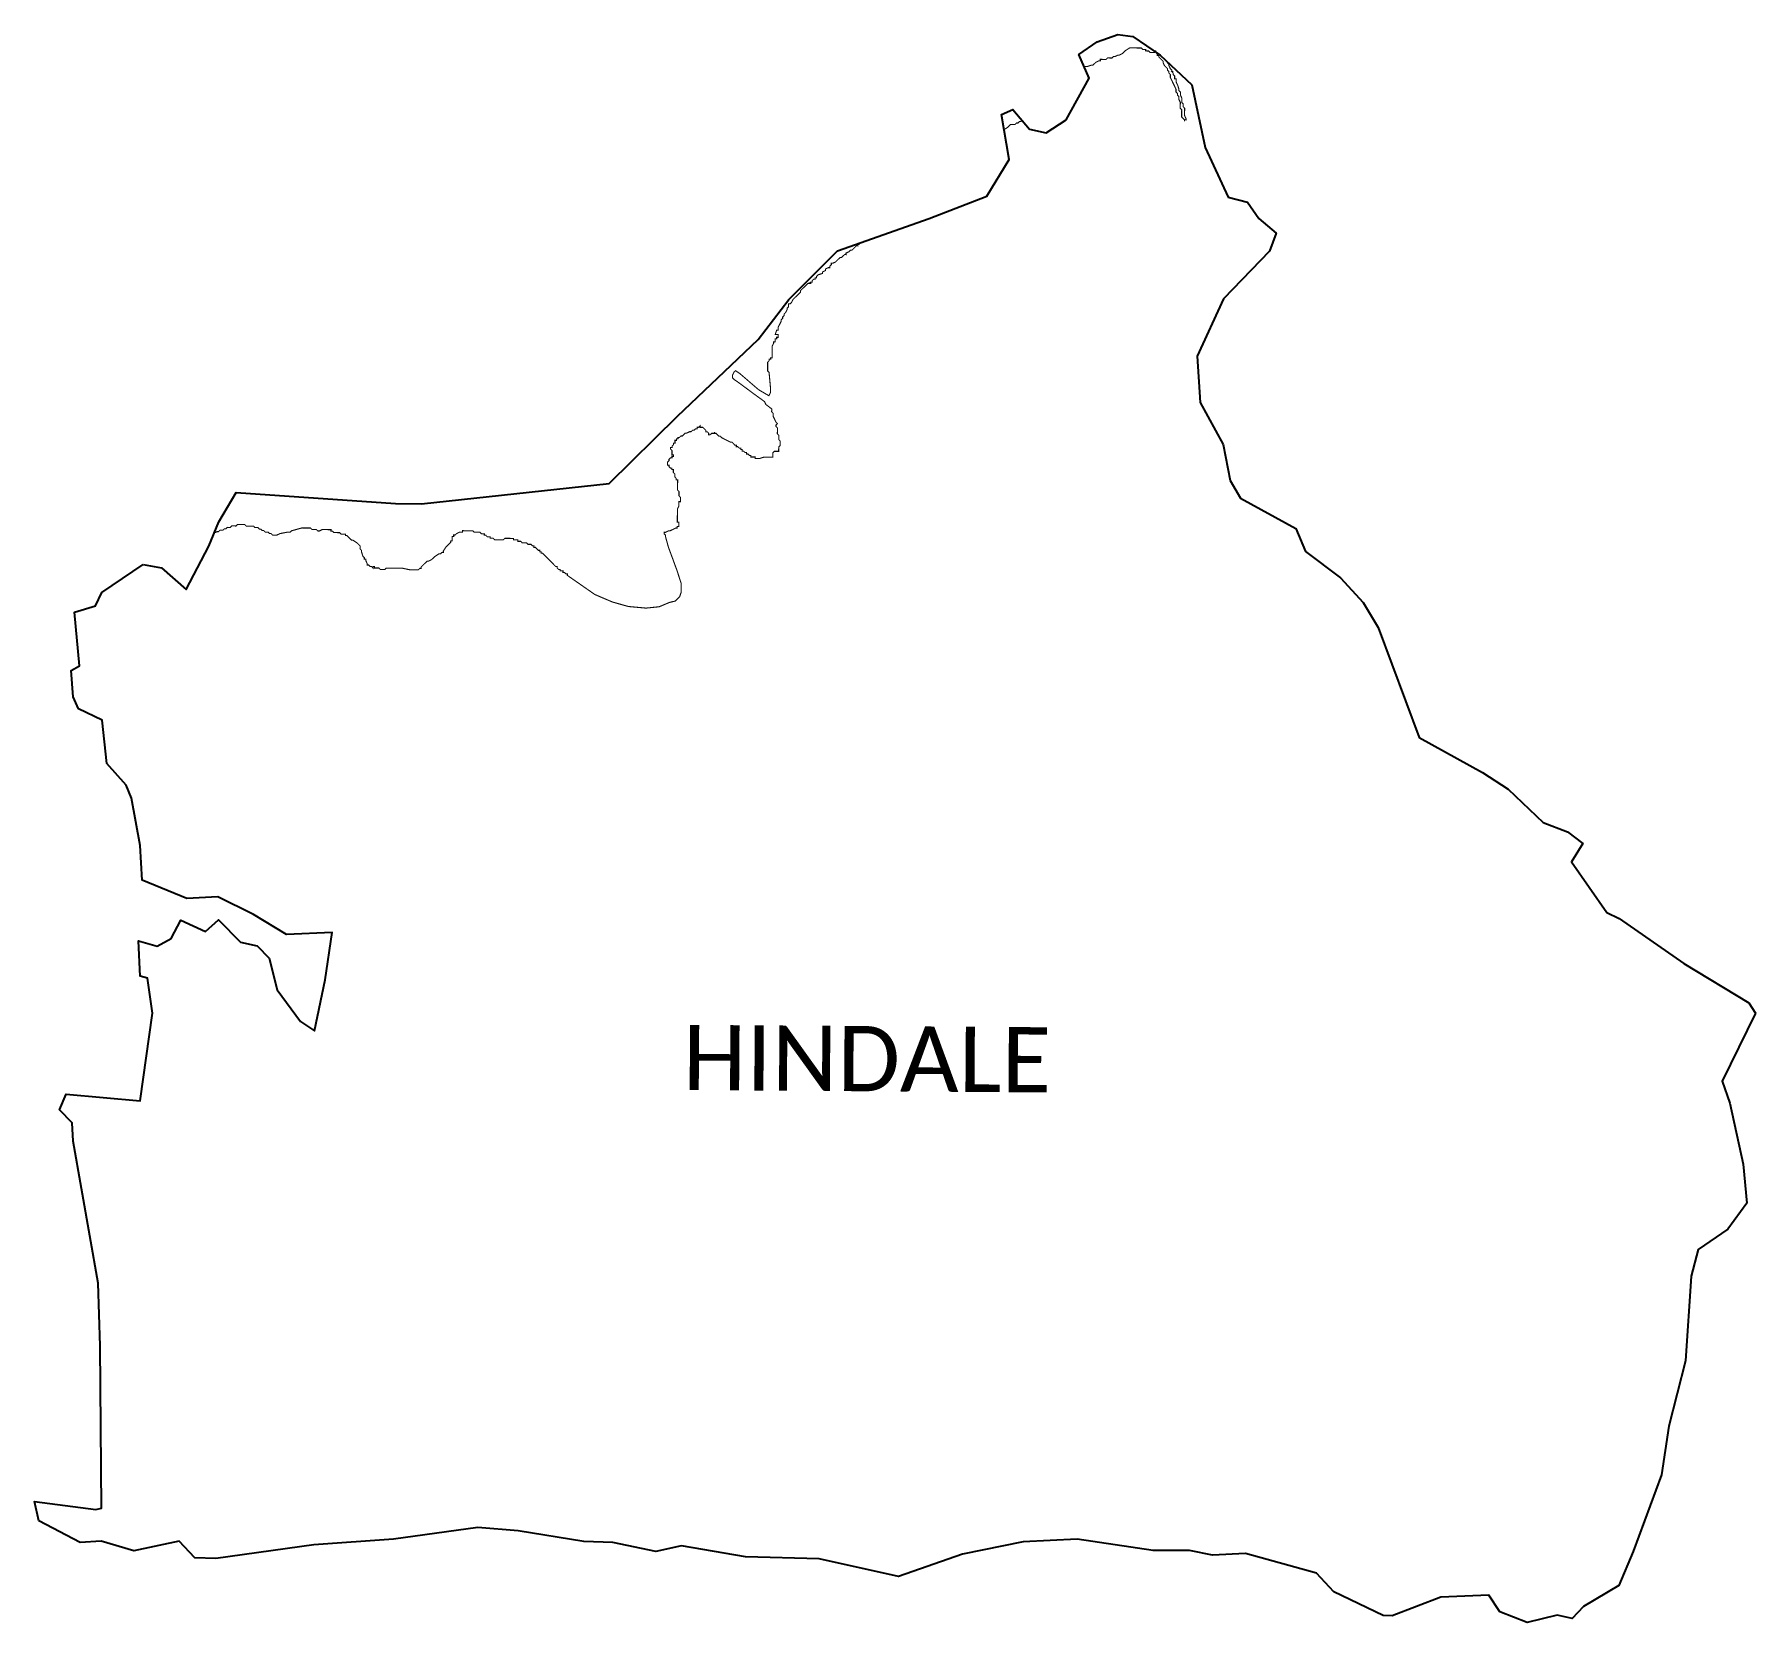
# Model space of a CAD drawing. Header units: metres. Extents: x 331007 to 335767, y 1797829 to 1802221.
import ezdxf

# ---------------------------------------------------------------- set-up
doc = ezdxf.new("R2010")
doc.units = ezdxf.units.M
for name, color, linetype in [('HAZARDS LINE', 1, 'Continuous'), ('village', 3, 'Continuous'), ('VILLAGE NAME', 250, 'Continuous')]:
    doc.layers.add(name, color=color, linetype=linetype)
doc.styles.get("Standard").update_dxf_attribs({"font": 'simplex.shx'})

msp = doc.modelspace()

# ---------------------------------------------------------------- linework, layer by layer
at = {"color": 3, "true_color": 0x00ff00, "flags": 128}
msp.add_lwpolyline([(331307.6, 1800755), (331358.2, 1800746.3)], dxfattribs=at)
at = {"layer": 'HAZARDS LINE', "lineweight": 18, "const_width": 3}
for points in [[(334140.8, 1802145.4), (334140.8, 1802143), (334144.8, 1802138.9), (334144.8, 1802134.8), (334148.7, 1802126.7), (334152.8, 1802122.7), (334152.7, 1802118.6), (334156.8, 1802118.6), (334152.7, 1802118.6), (334156.7, 1802114.5), (334156.7, 1802110.5), (334160.7, 1802106.4), (334160.6, 1802098.3), (334164.7, 1802098.3), (334164.6, 1802090.2), (334168.6, 1802082.1), (334172.5, 1802070), (334172.5, 1802065.9), (334176.5, 1802061.8), (334176.5, 1802053.8), (334180.4, 1802045.6), (334180.3, 1802033.5), (334184.3, 1802029.4), (334184.3, 1802021.4), (334188.3, 1802017.3), (334188.3, 1802013.3), (334188.2, 1802009.2), (334188.2, 1802005.2), (334188.1, 1801997.1), (334192.1, 1801989), (334192.1, 1801984.9), (334188, 1801985), (334188, 1801980.9), (334188, 1801985), (334184, 1801989), (334180, 1801993.1), (334180.1, 1801997.1), (334180.1, 1802009.3), (334180.2, 1802013.3), (334176.2, 1802017.4), (334176.2, 1802021.4), (334176.2, 1802025.5), (334176.3, 1802033.6), (334172.3, 1802041.7), (334172.4, 1802045.7), (334172.4, 1802049.8), (334168.4, 1802053.8), (334168.4, 1802057.9), (334164.4, 1802061.9), (334164.4, 1802066), (334164.5, 1802070), (334160.5, 1802078.1), (334156.5, 1802086.3), (334152.5, 1802094.4), (334148.6, 1802102.5), (334148.6, 1802106.5), (334148.6, 1802110.6), (334144.6, 1802114.6), (334144.6, 1802118.7), (334140.6, 1802122.8), (334140.7, 1802126.8), (334132.6, 1802134.9), (334128.7, 1802143.1), (334128.7, 1802147.1), (334124.7, 1802151.2), (334120.7, 1802155.2), (334116.7, 1802159.3), (334116.7, 1802163.4), (334112.7, 1802163.4), (334112.7, 1802167.4), (334108.7, 1802171.5), (334108.7, 1802175.5), (334104.7, 1802175.6), (334104.6, 1802171.5), (334100.6, 1802171.6), (334096.6, 1802171.6), (334092.5, 1802171.6), (334088.5, 1802175.7), (334084.5, 1802175.7), (334080.4, 1802175.8), (334080.5, 1802179.8), (334076.4, 1802179.8), (334072.4, 1802179.9), (334068.4, 1802183.9), (334064.3, 1802184), (334060.3, 1802184), (334056.3, 1802184), (334052.2, 1802184.1), (334048.2, 1802184.1), (334044.1, 1802184.1), (334040.1, 1802184.2), (334036.1, 1802184.2), (334023.9, 1802176.2), (334019.8, 1802172.2), (334015.7, 1802168.2), (334007.6, 1802164.2), (334003.6, 1802164.2), (333995.5, 1802160.3), (333991.4, 1802160.3), (333987.3, 1802156.3), (333975.2, 1802156.4), (333971.1, 1802152.4), (333967.1, 1802152.4), (333963.1, 1802152.4), (333955, 1802152.5), (333955, 1802148.5), (333950.9, 1802148.5), (333942.8, 1802144.5), (333938.7, 1802140.5), (333934.7, 1802136.5), (333930.6, 1802136.5), (333918.5, 1802132.6), (333910.4, 1802132.6), (333910.1, 1802132.4)], [(333738.7, 1801983.7), (333735.4, 1801980.4), (333731.4, 1801980.5), (333727.3, 1801976.5), (333723.3, 1801976.5), (333719.2, 1801972.5), (333715.1, 1801972.5), (333711.1, 1801972.6), (333707.1, 1801972.6), (333698.9, 1801964.6), (333689, 1801958.1)], [(333288.2, 1801644.3), (333288.2, 1801640.4), (333284.2, 1801640.5), (333284.1, 1801636.4), (333280.1, 1801636.5), (333276, 1801632.4), (333267.9, 1801624.4), (333263.8, 1801624.5), (333259.8, 1801620.4), (333251.7, 1801616.5), (333251.6, 1801612.4), (333247.6, 1801612.5), (333243.5, 1801608.5), (333239.4, 1801604.4), (333235.4, 1801604.5), (333231.3, 1801600.5), (333227.3, 1801596.5), (333223.2, 1801592.4), (333215.1, 1801588.5), (333211, 1801588.5), (333211, 1801584.5), (333206.9, 1801580.4), (333206.9, 1801576.4), (333202.9, 1801576.4), (333194.7, 1801572.5), (333194.7, 1801568.4), (333186.6, 1801564.4), (333186.6, 1801560.4), (333174.4, 1801556.5), (333170.3, 1801552.4), (333170.3, 1801548.4), (333166.3, 1801548.4), (333166.2, 1801544.4), (333162.2, 1801544.4), (333158.1, 1801540.4), (333158.1, 1801536.4), (333154, 1801536.4), (333154, 1801532.4), (333150, 1801532.4), (333150, 1801536.4), (333150, 1801532.4), (333145.9, 1801532.4), (333141.9, 1801528.4), (333133.7, 1801520.4), (333129.6, 1801516.4), (333125.6, 1801512.4), (333125.5, 1801508.3), (333121.5, 1801504.3), (333117.4, 1801500.3), (333113.3, 1801496.3), (333109.2, 1801492.3), (333105.2, 1801488.3), (333101.1, 1801480.2), (333097, 1801476.2), (333093, 1801476.3), (333092.9, 1801472.2), (333092.9, 1801468.2), (333088.8, 1801464.2), (333088.8, 1801460.1), (333084.7, 1801452.1), (333080.6, 1801448.1), (333080.6, 1801444), (333076.5, 1801440), (333076.5, 1801436), (333072.4, 1801432), (333072.4, 1801427.9), (333068.3, 1801419.9), (333064.2, 1801411.8), (333064.1, 1801407.8), (333064.1, 1801403.7), (333060.1, 1801403.8), (333055.9, 1801391.7), (333060, 1801391.7), (333064, 1801391.6), (333064, 1801387.6), (333063.9, 1801383.5), (333059.9, 1801383.6), (333059.9, 1801379.5), (333055.8, 1801379.6), (333055.8, 1801375.5), (333055.8, 1801371.5), (333051.7, 1801371.5), (333051.7, 1801367.5), (333047.6, 1801359.4), (333047.6, 1801355.4), (333047.5, 1801351.3), (333047.5, 1801347.3), (333047.4, 1801339.2), (333047.4, 1801335.2), (333047.4, 1801331.1), (333047.3, 1801327.1), (333043.3, 1801327.1), (333043.3, 1801323.1), (333039.2, 1801323.1), (333039.2, 1801319.1), (333035.1, 1801315.1), (333035.1, 1801311), (333035, 1801302.9), (333035, 1801298.9), (333034.9, 1801290.8), (333038.9, 1801286.7), (333042.6, 1801246.3), (333042.6, 1801238.2), (333042.5, 1801230.1), (333038.4, 1801222.1), (333010.3, 1801238.5), (332958.1, 1801283.3), (332946, 1801291.5), (332941.9, 1801287.5), (332937.8, 1801279.4), (332937.8, 1801271.4), (332941.8, 1801267.3), (332953.8, 1801259.1), (332998, 1801226.4), (333026.2, 1801206), (333030.1, 1801197.9), (333046.2, 1801185.6), (333046.2, 1801181.6), (333046.1, 1801177.6), (333050.2, 1801173.5), (333050.1, 1801165.4), (333054.1, 1801157.3), (333058, 1801149.2), (333062.1, 1801145.1), (333058, 1801141.1), (333058, 1801137), (333062, 1801133), (333061.9, 1801124.9), (333061.8, 1801116.8), (333065.8, 1801112.7), (333065.8, 1801108.7), (333065.8, 1801104.6), (333065.7, 1801100.6), (333069.8, 1801096.5), (333069.7, 1801092.5), (333069.7, 1801088.5), (333069.7, 1801084.4), (333065.6, 1801080.4), (333065.5, 1801072.3), (333065.5, 1801068.3), (333061.5, 1801068.3), (333057.4, 1801068.3), (333053.4, 1801068.4), (333049.3, 1801064.4), (333049.3, 1801060.3), (333049.2, 1801056.3), (333049.2, 1801052.2), (333045.2, 1801052.3), (333041.1, 1801052.3), (333037.1, 1801052.3), (333033, 1801052.4), (333029, 1801052.4), (333025, 1801052.4), (333012.8, 1801048.5), (333004.7, 1801048.5), (333000.7, 1801048.6), (333000.7, 1801052.6), (332996.7, 1801052.7), (332992.6, 1801052.7), (332988.6, 1801052.7), (332988.6, 1801056.8), (332984.6, 1801056.8), (332980.6, 1801060.9), (332976.5, 1801060.9), (332976.6, 1801064.9), (332972.5, 1801065), (332968.5, 1801069), (332964.5, 1801069.1), (332964.5, 1801073.1), (332960.5, 1801073.1), (332960.5, 1801077.2), (332956.5, 1801077.2), (332952.4, 1801081.3), (332948.4, 1801081.3), (332948.4, 1801085.4), (332944.4, 1801085.4), (332940.4, 1801089.5), (332936.4, 1801093.5), (332932.3, 1801093.6), (332916.2, 1801101.8), (332908.2, 1801105.9), (332904.2, 1801110), (332900.1, 1801110), (332896.1, 1801114.1), (332892.1, 1801118.1), (332888.1, 1801118.2), (332888.1, 1801122.2), (332888.1, 1801118.2), (332884, 1801118.2), (332880, 1801118.2), (332875.9, 1801114.2), (332871.9, 1801114.3), (332871.9, 1801118.3), (332867.9, 1801122.4), (332863.9, 1801122.4), (332863.9, 1801126.4), (332859.9, 1801130.5), (332855.9, 1801134.6), (332851.8, 1801134.6), (332847.8, 1801134.7), (332847.8, 1801138.7), (332843.8, 1801134.7), (332839.7, 1801134.7), (332839.7, 1801130.7), (332835.6, 1801130.7), (332831.6, 1801126.7), (332827.5, 1801126.7), (332823.5, 1801122.7), (332819.4, 1801122.8), (332811.3, 1801118.8), (332807.3, 1801118.8), (332803.2, 1801114.8), (332799.1, 1801110.8), (332795.1, 1801110.8), (332791, 1801106.8), (332787, 1801106.8), (332786.9, 1801102.8), (332782.9, 1801102.8), (332782.9, 1801098.8), (332778.8, 1801098.8), (332778.8, 1801094.8), (332778.8, 1801090.7), (332774.7, 1801090.8), (332774.7, 1801086.7), (332770.6, 1801082.7), (332770.6, 1801078.7), (332766.5, 1801078.7), (332766.5, 1801074.7), (332770.5, 1801070.6), (332770.5, 1801066.6), (332770.5, 1801062.5), (332770.4, 1801058.5), (332774.5, 1801058.4), (332774.4, 1801054.4), (332770.4, 1801054.4), (332770.4, 1801050.4), (332766.3, 1801050.4), (332762.2, 1801046.4), (332762.2, 1801042.4), (332758.1, 1801038.4), (332758.1, 1801034.3), (332758.1, 1801030.3), (332762.1, 1801030.3), (332762.1, 1801026.2), (332766.1, 1801022.1), (332770.1, 1801022.1), (332770.1, 1801018.1), (332774.1, 1801018), (332774.1, 1801014), (332774.1, 1801009.9), (332778.1, 1801005.9), (332778.1, 1801001.8), (332778, 1800997.8), (332782, 1800993.7), (332782, 1800989.7), (332786, 1800989.6), (332786, 1800985.6), (332786, 1800981.6), (332785.9, 1800977.5), (332785.9, 1800969.4), (332785.8, 1800961.4), (332789.8, 1800957.3), (332789.8, 1800953.2), (332789.8, 1800949.2), (332789.7, 1800945.2), (332793.7, 1800941.1), (332793.7, 1800937), (332793.7, 1800933), (332793.6, 1800929), (332789.6, 1800929), (332789.6, 1800925), (332789.5, 1800916.9), (332785.4, 1800908.8), (332785.3, 1800900.7), (332785.3, 1800892.7), (332785.2, 1800884.6), (332785.2, 1800880.5), (332785.1, 1800876.5), (332785.1, 1800872.4), (332789.2, 1800872.4), (332789.1, 1800868.4), (332789.1, 1800864.3), (332789.1, 1800860.3), (332785, 1800860.3), (332785, 1800856.3), (332780.9, 1800856.3), (332772.8, 1800852.3), (332764.7, 1800848.4), (332760.7, 1800848.4), (332752.6, 1800844.4), (332748.5, 1800844.4), (332748.5, 1800840.4), (332752.5, 1800836.3), (332752.5, 1800832.3), (332760.3, 1800803.9), (332772.2, 1800771.5), (332784.1, 1800739.1), (332795.9, 1800702.6), (332795.7, 1800678.4), (332791.6, 1800666.3), (332779.4, 1800654.2), (332763.2, 1800650.3), (332734.8, 1800638.4), (332698.4, 1800634.7), (332649.9, 1800639.1), (332605.6, 1800651.6), (332557.2, 1800672.2), (332480.9, 1800725.3), (332480.9, 1800729.3), (332476.9, 1800729.4), (332472.9, 1800733.5), (332468.8, 1800733.5), (332468.9, 1800737.5), (332464.8, 1800737.6), (332460.8, 1800737.6), (332460.8, 1800741.6), (332456.8, 1800741.7), (332452.8, 1800745.7), (332452.8, 1800749.8), (332448.7, 1800749.8), (332444.7, 1800753.9), (332440.7, 1800758), (332436.7, 1800762), (332432.7, 1800766.1), (332428.7, 1800770.2), (332424.7, 1800774.2), (332420.7, 1800778.3), (332416.7, 1800782.4), (332412.7, 1800786.5), (332408.6, 1800786.5), (332408.7, 1800790.5), (332404.6, 1800790.6), (332404.6, 1800794.6), (332400.6, 1800794.6), (332396.6, 1800798.7), (332392.6, 1800802.8), (332388.5, 1800802.8), (332388.6, 1800806.9), (332384.5, 1800806.9), (332380.5, 1800811), (332372.5, 1800811), (332368.4, 1800815.1), (332356.3, 1800815.2), (332352.3, 1800819.3), (332344.2, 1800819.3), (332344.3, 1800823.4), (332332.1, 1800823.5), (332332.2, 1800827.5), (332307.9, 1800827.7), (332303.9, 1800823.7), (332279.6, 1800823.9), (332275.6, 1800828), (332267.5, 1800828), (332267.6, 1800832.1), (332259.5, 1800832.1), (332255.5, 1800836.2), (332251.4, 1800836.2), (332251.5, 1800840.3), (332243.4, 1800840.3), (332239.4, 1800844.4), (332223.2, 1800844.5), (332219.2, 1800848.6), (332190.9, 1800848.8), (332190.9, 1800844.8), (332182.8, 1800844.9), (332174.7, 1800840.9), (332170.6, 1800836.9), (332166.6, 1800836.9), (332166.5, 1800832.9), (332162.5, 1800832.9), (332162.4, 1800820.8), (332158.4, 1800820.8), (332158.3, 1800816.8), (332146.1, 1800804.7), (332137.9, 1800792.7), (332137.9, 1800788.6), (332133.9, 1800788.7), (332129.8, 1800784.7), (332125.7, 1800784.7), (332113.6, 1800776.7), (332105.4, 1800768.7), (332097.3, 1800764.7), (332093.3, 1800764.7), (332089.2, 1800760.7), (332085.1, 1800756.7), (332081, 1800752.7), (332077, 1800748.7), (332076.9, 1800744.7), (332072.9, 1800744.7), (332068.8, 1800740.7), (332044.6, 1800740.9), (332024.4, 1800745.1), (331980, 1800745.4), (331975.9, 1800741.4), (331963.8, 1800741.5), (331959.8, 1800745.6), (331947.6, 1800745.7), (331947.7, 1800749.7), (331943.6, 1800749.7), (331943.6, 1800745.7), (331939.6, 1800749.8), (331935.5, 1800749.8), (331931.5, 1800753.9), (331927.5, 1800753.9), (331927.5, 1800758), (331923.5, 1800766.1), (331923.6, 1800770.1), (331919.5, 1800770.1), (331919.6, 1800774.2), (331915.6, 1800778.3), (331911.6, 1800790.4), (331911.6, 1800794.5), (331907.6, 1800798.5), (331907.7, 1800806.6), (331903.7, 1800810.7), (331899.7, 1800814.8), (331887.6, 1800822.9), (331883.6, 1800823), (331879.6, 1800827), (331875.6, 1800831.1), (331871.6, 1800835.2), (331867.5, 1800835.2), (331867.5, 1800839.3), (331855.4, 1800839.4), (331851.4, 1800843.4), (331835.3, 1800843.6), (331831.2, 1800847.6), (331827.2, 1800847.7), (331827.2, 1800851.7), (331803, 1800851.9), (331794.9, 1800847.9), (331790.8, 1800848), (331786.8, 1800852), (331774.7, 1800852.1), (331770.7, 1800856.2), (331746.5, 1800856.4), (331718.1, 1800848.5), (331714, 1800844.5), (331705.9, 1800844.6), (331685.7, 1800840.7), (331677.6, 1800836.7), (331665.5, 1800836.8), (331661.5, 1800840.9), (331657.4, 1800840.9), (331653.4, 1800845), (331645.3, 1800845.1), (331641.3, 1800849.1), (331637.3, 1800849.2), (331633.3, 1800853.2), (331629.2, 1800853.3), (331625.2, 1800857.3), (331617.1, 1800857.4), (331613.1, 1800861.5), (331592.9, 1800861.6), (331588.9, 1800865.7), (331568.7, 1800865.9), (331564.6, 1800861.9), (331552.5, 1800862), (331548.5, 1800857.9), (331540.4, 1800858), (331536.3, 1800854), (331532.3, 1800854), (331528.2, 1800850), (331520.1, 1800850.1), (331516, 1800846.1), (331512, 1800846.1), (331504.3, 1800842.4)]]:
    msp.add_lwpolyline(points, dxfattribs=at)
at = {"layer": 'village', "color": 3, "true_color": 0x00ff00}
for points in [[(331358.2, 1800746.3, 0), (331426.7, 1800686.4, 0), (331489.4, 1800805.9, 0), (331517.2, 1800873.6, 0), (331565.2, 1800954.3, 0), (332005.7, 1800924.3, 0), (332077.5, 1800922.7, 0), (332596.2, 1800979.1, 0), (332785.3, 1801165.6, 0), (333008.9, 1801377.5, 0), (333093.3, 1801488.1, 0), (333228.6, 1801623.3, 0), (333481.9, 1801712.6, 0), (333640.8, 1801773.7, 0), (333702.7, 1801875.7, 0), (333682, 1802000.2, 0), (333713, 1802014.1, 0), (333759.2, 1801959.6, 0), (333805.4, 1801949, 0), (333860.7, 1801985.2, 0), (333924.3, 1802100.5, 0), (333895.2, 1802165.6, 0), (333946, 1802200.8, 0), (334003.4, 1802221.5, 0), (334044.6, 1802215.7, 0), (334120.5, 1802164.5, 0), (334208.5, 1802081.6, 0), (334245.3, 1801908.3, 0), (334309.1, 1801771.5, 0), (334362.4, 1801757.1, 0), (334393.4, 1801712, 0), (334441.3, 1801671.4, 0), (334423, 1801621.7, 0), (334295.3, 1801490.3, 0), (334223.1, 1801331.6, 0), (334231, 1801203.8, 0), (334295.2, 1801087, 0), (334314.2, 1800987.3, 0), (334342.6, 1800939.1, 0), (334495.7, 1800855.2, 0), (334522.9, 1800791.5, 0), (334619.3, 1800718, 0), (334681.8, 1800649.9, 0), (334723.6, 1800581.3, 0), (334836.7, 1800276.6, 0), (335012.2, 1800180.2, 0), (335082.9, 1800133.7, 0), (335180.2, 1800041.3, 0), (335247, 1800016.1, 0), (335290, 1799983.5, 0), (335258.2, 1799933.2, 0), (335356, 1799792.9, 0), (335389.9, 1799776.6, 0), (335568.8, 1799651.4, 0), (335748.8, 1799543.2, 0), (335767.3, 1799514.4, 0)], [(335767.3, 1799514.4, 0), (335675.2, 1799326.7, 0), (335696.2, 1799265, 0), (335733.1, 1799097, 0), (335743.3, 1798988.4, 0), (335690.8, 1798916.5, 0), (335608.6, 1798860.9, 0), (335589.3, 1798786.9, 0), (335573.1, 1798552.4, 0), (335527.8, 1798372, 0), (335506.8, 1798237, 0), (335428.8, 1798025, 0), (335389.3, 1797931.6, 0), (335291.2, 1797873.1, 0), (335259.7, 1797840.2, 0), (335219, 1797849.6, 0), (335135.5, 1797828.8, 0), (335060, 1797858.7, 0), (335030, 1797904.6, 0), (334896.7, 1797898.9, 0), (334762, 1797847.9, 0), (334737, 1797848.5, 0), (334600.7, 1797914.1, 0), (334553.1, 1797965.4, 0), (334356.4, 1798019.6, 0), (334265, 1798015.1, 0), (334202, 1798028, 0), (334101.2, 1798027.9, 0), (333891.4, 1798059.5, 0), (333741.2, 1798052.4, 0), (333574.2, 1798017.8, 0), (333397.3, 1797956, 0), (333177.8, 1798005.3, 0), (332973.6, 1798010.5, 0), (332796.9, 1798040.7, 0), (332726.1, 1798025.2, 0), (332606.4, 1798050.7, 0), (332526.6, 1798053.2, 0), (332345.3, 1798082.5, 0), (332233.4, 1798091.9, 0), (332000.4, 1798059.1, 0), (331780.1, 1798043.7, 0), (331508.4, 1798005.6, 0), (331450.6, 1798008.2, 0), (331407.1, 1798053.9, 0), (331282.3, 1798026.8, 0), (331191.9, 1798053.9, 0), (331133.9, 1798050.4, 0), (331019.3, 1798110.2, 0), (331019.3, 1798110.2, 0), (331007, 1798163.7, 0), (331176.7, 1798141.1, 0), (331192.7, 1798144.9, 0), (331188.8, 1798594.2, 0), (331182.9, 1798767.3, 0), (331114.6, 1799160.7, 0), (331111, 1799210.8, 0), (331076.7, 1799247, 0), (331094.5, 1799290, 0), (331299.7, 1799272.1, 0), (331334, 1799514.2, 0), (331319.4, 1799611.6, 0), (331299.9, 1799616.9, 0), (331295.1, 1799714.4, 0), (331346.3, 1799699.8, 0), (331385.4, 1799721.3, 0), (331411.9, 1799771.2, 0), (331480, 1799740.3, 0), (331516.1, 1799772.5, 0), (331576.6, 1799710.7, 0), (331623.4, 1799700.5, 0), (331656.2, 1799666.3, 0), (331678.6, 1799579.1, 0), (331743.3, 1799491.7, 0), (331781.4, 1799465.5, 0), (331810.8, 1799606.3, 0), (331830.4, 1799737.3, 0), (331704.1, 1799732.1, 0), (331613.3, 1799787.3, 0), (331513.9, 1799835.9, 0), (331428.9, 1799831.3, 0), (331305, 1799881.8, 0), (331299.6, 1799977.9, 0), (331275.3, 1800108.9, 0), (331261.2, 1800145.2, 0), (331207, 1800204.5, 0), (331194.2, 1800324.5, 0), (331129.1, 1800355.8, 0), (331114, 1800389.5, 0), (331108.5, 1800462.3, 0), (331131.5, 1800475, 0), (331118, 1800623.3, 0), (331175.5, 1800641, 0), (331193.6, 1800677.7, 0), (331307.6, 1800755, 0)]]:
    msp.add_polyline3d(points, dxfattribs=at)

# ---------------------------------------------------------------- texts
at = {"layer": 'VILLAGE NAME', "insert": (332801.3, 1799482.1), "char_height": 180.345, "attachment_point": 1, "rotation": 359.6139}
msp.add_mtext_dynamic_manual_height_columns('{\\fCalibri|b0|i0|c0|p34;HINDALE}', width=1779.605, gutter_width=901.7, heights=[0], dxfattribs=at)

doc.saveas('drawing.dxf')
